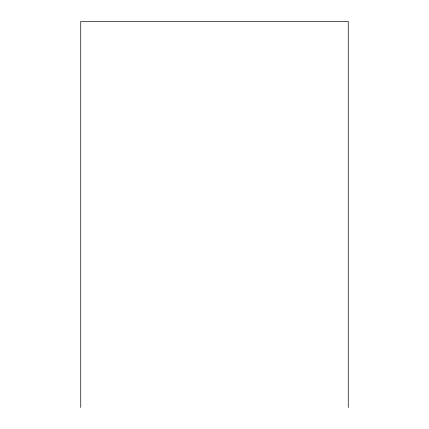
<?xml version="1.0" encoding="UTF-8"?>
<svg xmlns="http://www.w3.org/2000/svg" width="429" height="429" viewBox="0 0 429 429"><rect width="100%" height="100%" fill="white"/><g stroke="black" fill="none" stroke-linecap="round" stroke-linejoin="round"><path stroke-width="0.64" d="M348.262 407.55L348.262 21.45L80.738 21.45L80.738 407.55"/></g></svg>
